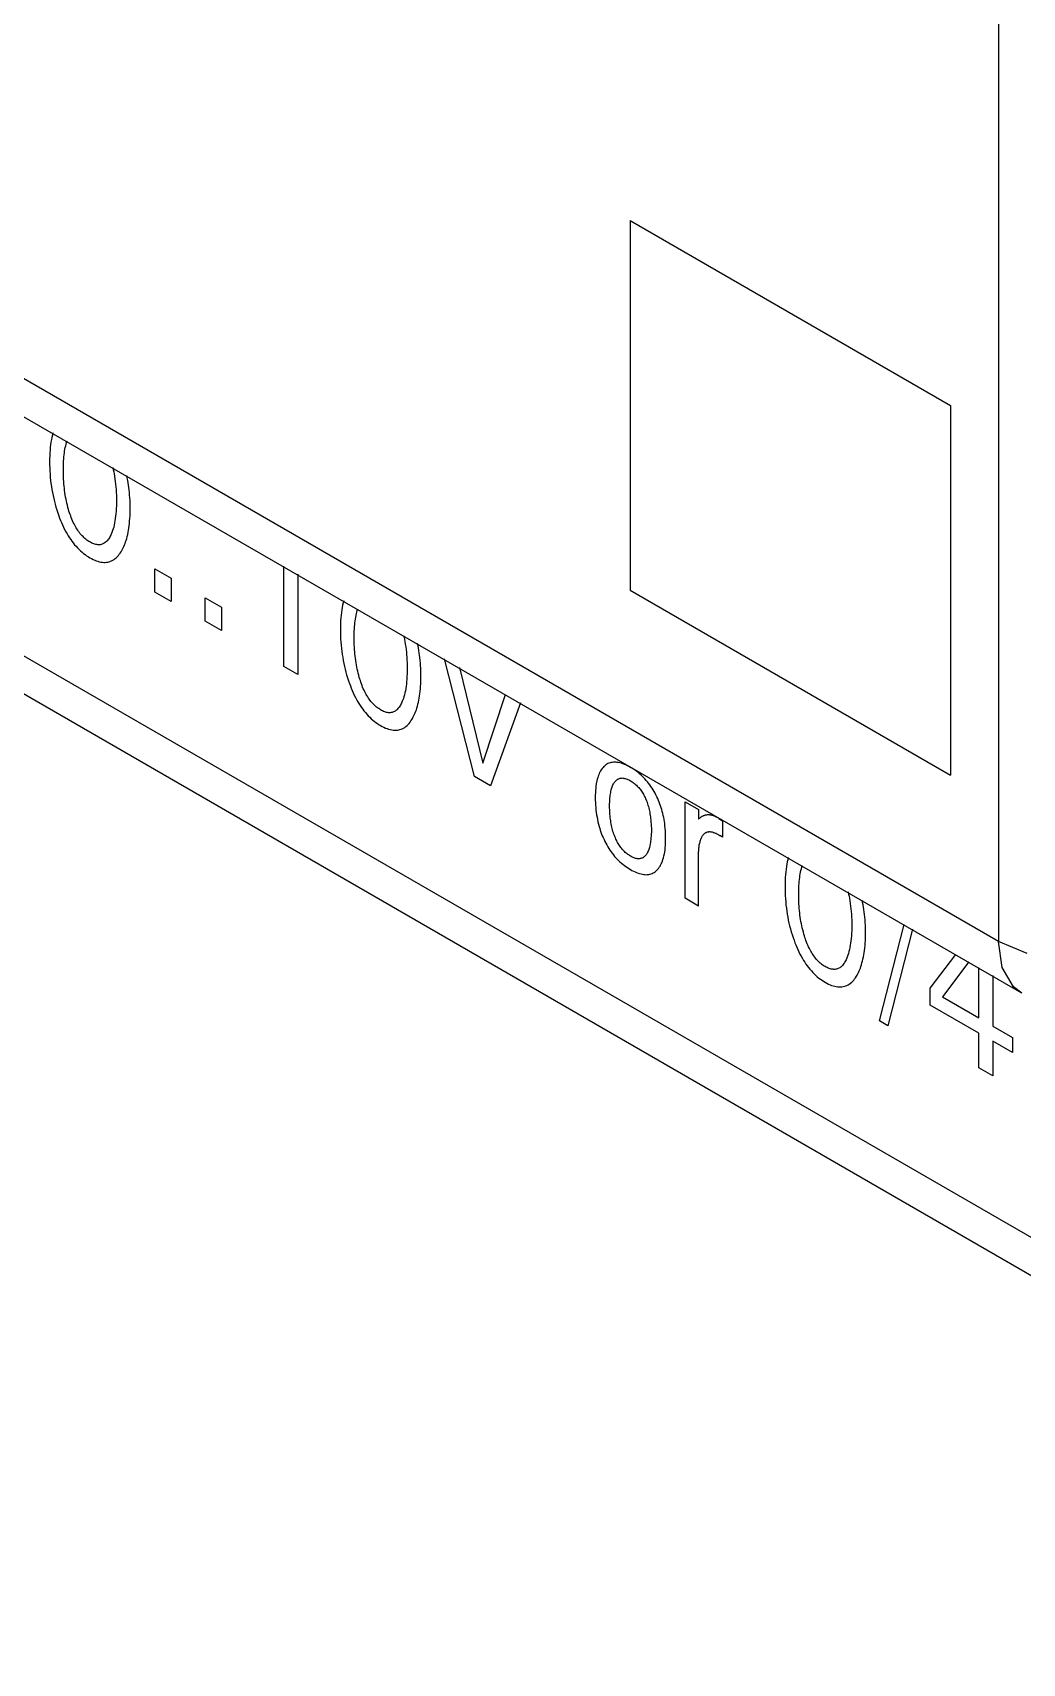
# Model space of a CAD drawing. Extents: x 0 to 420, y 0 to 297.
# Drawn here: x 174.12 to 182.86, y 114.11 to 128.52 of the extents above; entities that cross this region are included whole.
import ezdxf

# ---------------------------------------------------------------- set-up
doc = ezdxf.new("R2010")
doc.units = 0
doc.header["$LTSCALE"] = 23.1
doc.layers.add('40000_ISO', color=7, linetype='CONTINUOUS')

msp = doc.modelspace()

# ---------------------------------------------------------------- linework, layer by layer
at = {"layer": '40000_ISO', "color": 7, "linetype": 'CONTINUOUS'}
for p, q in [((182.65, 155.597), (182.65, 120.487)), ((182.65, 120.487), (158.962, 134.163)), ((182.857, 120.029), (159.169, 133.705)), ((188.66, 114.567), (164.972, 128.244)), ((188.868, 114.11), (165.179, 127.786)), ((179.397, 126.856), (179.397, 123.59)), ((179.397, 126.856), (182.226, 125.223)), ((182.226, 125.223), (182.226, 121.957)), ((174.282, 124.92), (174.279, 124.899)), ((174.287, 124.94), (174.282, 124.92)), ((174.291, 124.96), (174.287, 124.94)), ((174.296, 124.98), (174.291, 124.96)), ((174.416, 124.894), (174.421, 124.908)), ((174.268, 124.777), (174.267, 124.751)), ((174.269, 124.803), (174.268, 124.777)), ((174.271, 124.828), (174.269, 124.803)), ((174.273, 124.853), (174.271, 124.828)), ((174.276, 124.878), (174.273, 124.853)), ((174.279, 124.899), (174.276, 124.878)), ((174.391, 124.75), (174.393, 124.769)), ((174.393, 124.769), (174.395, 124.786)), ((174.395, 124.786), (174.397, 124.802)), ((174.397, 124.802), (174.399, 124.818)), ((174.399, 124.818), (174.402, 124.835)), ((174.402, 124.835), (174.405, 124.85)), ((174.405, 124.85), (174.409, 124.866)), ((174.409, 124.866), (174.412, 124.88)), ((174.412, 124.88), (174.416, 124.894)), ((174.267, 124.751), (174.267, 124.725)), ((174.267, 124.725), (174.267, 124.698)), ((174.267, 124.698), (174.268, 124.67)), ((174.268, 124.67), (174.269, 124.643)), ((174.269, 124.643), (174.271, 124.615)), ((174.271, 124.615), (174.273, 124.587)), ((174.388, 124.692), (174.389, 124.712)), ((174.388, 124.673), (174.388, 124.692)), ((174.388, 124.653), (174.388, 124.673)), ((174.388, 124.633), (174.388, 124.653)), ((174.388, 124.612), (174.388, 124.633)), ((174.389, 124.592), (174.388, 124.612)), ((174.389, 124.712), (174.39, 124.731)), ((174.39, 124.731), (174.391, 124.75)), ((174.825, 124.675), (174.829, 124.656)), ((174.829, 124.656), (174.833, 124.637)), ((174.833, 124.637), (174.836, 124.619)), ((174.836, 124.619), (174.841, 124.596)), ((174.273, 124.587), (174.276, 124.559)), ((174.276, 124.559), (174.279, 124.533)), ((174.279, 124.533), (174.283, 124.506)), ((174.283, 124.506), (174.287, 124.48)), ((174.287, 124.48), (174.291, 124.453)), ((174.39, 124.571), (174.389, 124.592)), ((174.391, 124.551), (174.39, 124.571)), ((174.393, 124.53), (174.391, 124.551)), ((174.395, 124.51), (174.393, 124.53)), ((174.397, 124.491), (174.395, 124.51)), ((174.399, 124.472), (174.397, 124.491)), ((174.402, 124.452), (174.399, 124.472)), ((174.841, 124.596), (174.844, 124.572)), ((174.844, 124.572), (174.847, 124.549)), ((174.847, 124.549), (174.85, 124.526)), ((174.85, 124.526), (174.852, 124.504)), ((174.852, 124.504), (174.854, 124.479)), ((174.854, 124.479), (174.856, 124.454)), ((174.953, 124.582), (174.949, 124.603)), ((174.957, 124.56), (174.953, 124.582)), ((174.961, 124.539), (174.957, 124.56)), ((174.964, 124.519), (174.961, 124.539)), ((174.967, 124.498), (174.964, 124.519)), ((174.969, 124.477), (174.967, 124.498)), ((174.972, 124.453), (174.969, 124.477)), ((174.291, 124.453), (174.297, 124.427)), ((174.297, 124.427), (174.303, 124.4)), ((174.303, 124.4), (174.309, 124.374)), ((174.309, 124.374), (174.315, 124.349)), ((174.315, 124.349), (174.322, 124.324)), ((174.322, 124.324), (174.33, 124.299)), ((174.405, 124.432), (174.402, 124.452)), ((174.408, 124.413), (174.405, 124.432)), ((174.412, 124.395), (174.408, 124.413)), ((174.416, 124.376), (174.412, 124.395)), ((174.42, 124.358), (174.416, 124.376)), ((174.424, 124.34), (174.42, 124.358)), ((174.429, 124.321), (174.424, 124.34)), ((174.856, 124.454), (174.857, 124.43)), ((174.857, 124.334), (174.856, 124.311)), ((174.857, 124.43), (174.857, 124.406)), ((174.857, 124.406), (174.857, 124.382)), ((174.857, 124.382), (174.857, 124.358)), ((174.857, 124.358), (174.857, 124.334)), ((174.974, 124.43), (174.972, 124.453)), ((174.976, 124.406), (174.974, 124.43)), ((174.977, 124.383), (174.976, 124.406)), ((174.978, 124.36), (174.977, 124.383)), ((174.978, 124.337), (174.978, 124.36)), ((174.978, 124.314), (174.978, 124.337)), ((174.33, 124.299), (174.338, 124.273)), ((174.338, 124.273), (174.347, 124.248)), ((174.347, 124.248), (174.355, 124.227)), ((174.355, 124.227), (174.363, 124.207)), ((174.363, 124.207), (174.371, 124.187)), ((174.371, 124.187), (174.38, 124.166)), ((174.434, 124.302), (174.429, 124.321)), ((174.438, 124.288), (174.434, 124.302)), ((174.443, 124.274), (174.438, 124.288)), ((174.448, 124.26), (174.443, 124.274)), ((174.453, 124.246), (174.448, 124.26)), ((174.458, 124.232), (174.453, 124.246)), ((174.464, 124.218), (174.458, 124.232)), ((174.47, 124.203), (174.464, 124.218)), ((174.476, 124.189), (174.47, 124.203)), ((174.483, 124.176), (174.476, 124.189)), ((174.841, 124.184), (174.837, 124.165)), ((174.844, 124.204), (174.841, 124.184)), ((174.847, 124.224), (174.844, 124.204)), ((174.85, 124.244), (174.847, 124.224)), ((174.852, 124.264), (174.85, 124.244)), ((174.854, 124.287), (174.852, 124.264)), ((174.856, 124.311), (174.854, 124.287)), ((174.969, 124.158), (174.972, 124.18)), ((174.972, 124.18), (174.974, 124.202)), ((174.974, 124.202), (174.976, 124.224)), ((174.976, 124.224), (174.977, 124.246)), ((174.977, 124.246), (174.978, 124.268)), ((174.978, 124.291), (174.978, 124.314)), ((174.978, 124.268), (174.978, 124.291)), ((174.38, 124.166), (174.39, 124.146)), ((174.39, 124.146), (174.399, 124.127)), ((174.399, 124.127), (174.41, 124.107)), ((174.41, 124.107), (174.421, 124.087)), ((174.421, 124.087), (174.431, 124.071)), ((174.431, 124.071), (174.442, 124.054)), ((174.442, 124.054), (174.453, 124.038)), ((174.453, 124.038), (174.464, 124.022)), ((174.489, 124.164), (174.483, 124.176)), ((174.495, 124.153), (174.489, 124.164)), ((174.501, 124.142), (174.495, 124.153)), ((174.508, 124.131), (174.501, 124.142)), ((174.515, 124.12), (174.508, 124.131)), ((174.522, 124.11), (174.515, 124.12)), ((174.53, 124.099), (174.522, 124.11)), ((174.538, 124.089), (174.53, 124.099)), ((174.546, 124.08), (174.538, 124.089)), ((174.554, 124.071), (174.546, 124.08)), ((174.562, 124.063), (174.554, 124.071)), ((174.57, 124.055), (174.562, 124.063)), ((174.579, 124.047), (174.57, 124.055)), ((174.587, 124.04), (174.579, 124.047)), ((174.596, 124.033), (174.587, 124.04)), ((174.787, 124.042), (174.782, 124.034)), ((174.793, 124.05), (174.787, 124.042)), ((174.798, 124.058), (174.793, 124.05)), ((174.802, 124.067), (174.798, 124.058)), ((174.807, 124.076), (174.802, 124.067)), ((174.811, 124.085), (174.807, 124.076)), ((174.817, 124.1), (174.811, 124.085)), ((174.823, 124.116), (174.817, 124.1)), ((174.828, 124.132), (174.823, 124.116)), ((174.833, 124.148), (174.828, 124.132)), ((174.837, 124.165), (174.833, 124.148)), ((174.943, 124.03), (174.948, 124.048)), ((174.948, 124.048), (174.952, 124.065)), ((174.952, 124.065), (174.957, 124.083)), ((174.957, 124.083), (174.96, 124.102)), ((174.96, 124.102), (174.964, 124.12)), ((174.964, 124.12), (174.967, 124.139)), ((174.967, 124.139), (174.969, 124.158)), ((174.464, 124.022), (174.476, 124.007)), ((174.476, 124.007), (174.488, 123.992)), ((174.488, 123.992), (174.5, 123.978)), ((174.5, 123.978), (174.513, 123.964)), ((174.513, 123.964), (174.526, 123.951)), ((174.526, 123.951), (174.539, 123.938)), ((174.539, 123.938), (174.553, 123.926)), ((174.553, 123.926), (174.567, 123.915)), ((174.567, 123.915), (174.58, 123.904)), ((174.58, 123.904), (174.594, 123.895)), ((174.594, 123.895), (174.609, 123.885)), ((174.605, 124.027), (174.596, 124.033)), ((174.614, 124.021), (174.605, 124.027)), ((174.623, 124.016), (174.614, 124.021)), ((174.632, 124.011), (174.623, 124.016)), ((174.64, 124.006), (174.632, 124.011)), ((174.649, 124.003), (174.64, 124.006)), ((174.658, 123.999), (174.649, 124.003)), ((174.667, 123.996), (174.658, 123.999)), ((174.675, 123.994), (174.667, 123.996)), ((174.683, 123.993), (174.675, 123.994)), ((174.692, 123.991), (174.683, 123.993)), ((174.7, 123.991), (174.692, 123.991)), ((174.708, 123.991), (174.7, 123.991)), ((174.715, 123.992), (174.708, 123.991)), ((174.723, 123.994), (174.715, 123.992)), ((174.73, 123.996), (174.723, 123.994)), ((174.737, 123.999), (174.73, 123.996)), ((174.744, 124.002), (174.737, 123.999)), ((174.75, 124.005), (174.744, 124.002)), ((174.757, 124.01), (174.75, 124.005)), ((174.762, 124.014), (174.757, 124.01)), ((174.769, 124.02), (174.762, 124.014)), ((174.776, 124.027), (174.769, 124.02)), ((174.782, 124.034), (174.776, 124.027)), ((174.865, 123.886), (174.874, 123.896)), ((174.874, 123.896), (174.882, 123.907)), ((174.882, 123.907), (174.89, 123.918)), ((174.89, 123.918), (174.898, 123.93)), ((174.898, 123.93), (174.905, 123.941)), ((174.905, 123.941), (174.911, 123.953)), ((174.911, 123.953), (174.917, 123.965)), ((174.917, 123.965), (174.923, 123.977)), ((174.923, 123.977), (174.928, 123.99)), ((174.928, 123.99), (174.933, 124.003)), ((174.933, 124.003), (174.938, 124.017)), ((174.938, 124.017), (174.943, 124.03)), ((174.609, 123.885), (174.623, 123.877)), ((174.623, 123.877), (174.637, 123.869)), ((174.637, 123.869), (174.651, 123.862)), ((174.651, 123.862), (174.665, 123.856)), ((174.665, 123.856), (174.679, 123.85)), ((174.679, 123.85), (174.693, 123.845)), ((174.693, 123.845), (174.706, 123.842)), ((174.706, 123.842), (174.72, 123.839)), ((174.72, 123.839), (174.733, 123.837)), ((174.733, 123.837), (174.746, 123.836)), ((174.746, 123.836), (174.758, 123.836)), ((174.758, 123.836), (174.77, 123.837)), ((174.77, 123.837), (174.782, 123.839)), ((174.782, 123.839), (174.793, 123.841)), ((174.793, 123.841), (174.804, 123.845)), ((174.804, 123.845), (174.815, 123.849)), ((174.815, 123.849), (174.825, 123.854)), ((174.825, 123.854), (174.836, 123.861)), ((174.836, 123.861), (174.846, 123.869)), ((174.846, 123.869), (174.856, 123.877)), ((174.856, 123.877), (174.865, 123.886)), ((175.197, 123.573), (175.197, 123.779)), ((175.197, 123.779), (175.34, 123.697)), ((176.336, 122.915), (176.336, 123.802)), ((175.34, 123.697), (175.34, 123.49)), ((176.46, 123.731), (176.46, 122.844)), ((175.34, 123.49), (175.197, 123.573)), ((175.642, 123.316), (175.642, 123.523)), ((175.642, 123.523), (175.785, 123.44)), ((176.86, 123.477), (176.855, 123.457)), ((176.865, 123.497), (176.86, 123.477)), ((179.397, 123.59), (182.226, 121.957)), ((175.785, 123.234), (175.642, 123.316)), ((175.785, 123.44), (175.785, 123.234)), ((176.838, 123.319), (176.837, 123.294)), ((176.84, 123.345), (176.838, 123.319)), ((176.842, 123.37), (176.84, 123.345)), ((176.845, 123.394), (176.842, 123.37)), ((176.848, 123.416), (176.845, 123.394)), ((176.851, 123.437), (176.848, 123.416)), ((176.855, 123.457), (176.851, 123.437)), ((176.964, 123.302), (176.966, 123.319)), ((176.966, 123.319), (176.968, 123.335)), ((176.968, 123.335), (176.971, 123.351)), ((176.971, 123.351), (176.974, 123.367)), ((176.974, 123.367), (176.978, 123.383)), ((176.978, 123.383), (176.981, 123.397)), ((176.981, 123.397), (176.985, 123.411)), ((176.985, 123.411), (176.99, 123.425)), ((176.837, 123.294), (176.836, 123.268)), ((176.836, 123.268), (176.836, 123.241)), ((176.836, 123.241), (176.836, 123.214)), ((176.836, 123.214), (176.837, 123.187)), ((176.837, 123.187), (176.838, 123.16)), ((176.957, 123.209), (176.958, 123.229)), ((176.957, 123.19), (176.957, 123.209)), ((176.957, 123.17), (176.957, 123.19)), ((176.958, 123.229), (176.959, 123.248)), ((176.959, 123.248), (176.96, 123.267)), ((176.96, 123.267), (176.962, 123.286)), ((176.962, 123.286), (176.964, 123.302)), ((177.393, 123.191), (177.398, 123.173)), ((177.398, 123.173), (177.402, 123.154)), ((176.838, 123.16), (176.84, 123.132)), ((176.84, 123.132), (176.842, 123.104)), ((176.842, 123.104), (176.845, 123.075)), ((176.845, 123.075), (176.848, 123.049)), ((176.848, 123.049), (176.851, 123.023)), ((176.957, 123.15), (176.957, 123.17)), ((176.957, 123.129), (176.957, 123.15)), ((176.958, 123.109), (176.957, 123.129)), ((176.959, 123.088), (176.958, 123.109)), ((176.96, 123.067), (176.959, 123.088)), ((176.962, 123.046), (176.96, 123.067)), ((176.964, 123.027), (176.962, 123.046)), ((176.966, 123.008), (176.964, 123.027)), ((177.402, 123.154), (177.405, 123.136)), ((177.405, 123.136), (177.409, 123.112)), ((177.409, 123.112), (177.413, 123.089)), ((177.413, 123.089), (177.416, 123.066)), ((177.416, 123.066), (177.419, 123.043)), ((177.419, 123.043), (177.421, 123.021)), ((177.522, 123.098), (177.518, 123.12)), ((177.526, 123.077), (177.522, 123.098)), ((177.53, 123.056), (177.526, 123.077)), ((177.533, 123.035), (177.53, 123.056)), ((177.536, 123.015), (177.533, 123.035)), ((176.46, 122.844), (176.336, 122.915)), ((176.851, 123.023), (176.856, 122.997)), ((176.856, 122.997), (176.86, 122.97)), ((176.86, 122.97), (176.866, 122.943)), ((176.866, 122.943), (176.871, 122.916)), ((176.871, 122.916), (176.877, 122.891)), ((176.877, 122.891), (176.884, 122.866)), ((176.968, 122.989), (176.966, 123.008)), ((176.971, 122.969), (176.968, 122.989)), ((176.974, 122.949), (176.971, 122.969)), ((176.977, 122.93), (176.974, 122.949)), ((176.981, 122.911), (176.977, 122.93)), ((176.985, 122.893), (176.981, 122.911)), ((176.989, 122.875), (176.985, 122.893)), ((177.421, 123.021), (177.423, 122.996)), ((177.423, 122.996), (177.424, 122.971)), ((177.424, 122.971), (177.425, 122.947)), ((177.425, 122.947), (177.426, 122.923)), ((177.426, 122.923), (177.426, 122.899)), ((177.426, 122.899), (177.426, 122.875)), ((177.538, 122.994), (177.536, 123.015)), ((177.541, 122.97), (177.538, 122.994)), ((177.543, 122.946), (177.541, 122.97)), ((177.544, 122.923), (177.543, 122.946)), ((177.546, 122.9), (177.544, 122.923)), ((177.547, 122.876), (177.546, 122.9)), ((178.02, 121.943), (177.755, 122.983)), ((177.887, 122.907), (178.093, 122.062)), ((176.884, 122.866), (176.891, 122.841)), ((176.891, 122.841), (176.899, 122.815)), ((176.899, 122.815), (176.907, 122.79)), ((176.907, 122.79), (176.916, 122.765)), ((176.916, 122.765), (176.924, 122.744)), ((176.924, 122.744), (176.932, 122.724)), ((176.993, 122.856), (176.989, 122.875)), ((176.998, 122.838), (176.993, 122.856)), ((177.003, 122.819), (176.998, 122.838)), ((177.007, 122.805), (177.003, 122.819)), ((177.012, 122.791), (177.007, 122.805)), ((177.017, 122.777), (177.012, 122.791)), ((177.022, 122.763), (177.017, 122.777)), ((177.027, 122.749), (177.022, 122.763)), ((177.032, 122.734), (177.027, 122.749)), ((177.416, 122.741), (177.413, 122.721)), ((177.419, 122.761), (177.416, 122.741)), ((177.421, 122.781), (177.419, 122.761)), ((177.423, 122.804), (177.421, 122.781)), ((177.424, 122.827), (177.423, 122.804)), ((177.425, 122.851), (177.424, 122.827)), ((177.426, 122.875), (177.425, 122.851)), ((177.543, 122.718), (177.544, 122.74)), ((177.544, 122.74), (177.546, 122.763)), ((177.546, 122.763), (177.547, 122.785)), ((177.547, 122.853), (177.547, 122.876)), ((177.547, 122.831), (177.547, 122.853)), ((177.547, 122.808), (177.547, 122.831)), ((177.547, 122.785), (177.547, 122.808)), ((176.932, 122.724), (176.94, 122.704)), ((176.94, 122.704), (176.949, 122.683)), ((176.949, 122.683), (176.958, 122.663)), ((176.958, 122.663), (176.968, 122.643)), ((176.968, 122.643), (176.979, 122.624)), ((176.979, 122.624), (176.99, 122.604)), ((176.99, 122.604), (177, 122.588)), ((177.038, 122.72), (177.032, 122.734)), ((177.045, 122.706), (177.038, 122.72)), ((177.052, 122.692), (177.045, 122.706)), ((177.058, 122.681), (177.052, 122.692)), ((177.064, 122.67), (177.058, 122.681)), ((177.07, 122.659), (177.064, 122.67)), ((177.077, 122.648), (177.07, 122.659)), ((177.084, 122.637), (177.077, 122.648)), ((177.091, 122.626), (177.084, 122.637)), ((177.099, 122.616), (177.091, 122.626)), ((177.106, 122.606), (177.099, 122.616)), ((177.114, 122.597), (177.106, 122.606)), ((177.122, 122.588), (177.114, 122.597)), ((177.38, 122.602), (177.376, 122.593)), ((177.386, 122.617), (177.38, 122.602)), ((177.392, 122.633), (177.386, 122.617)), ((177.397, 122.649), (177.392, 122.633)), ((177.401, 122.665), (177.397, 122.649)), ((177.406, 122.682), (177.401, 122.665)), ((177.41, 122.701), (177.406, 122.682)), ((177.413, 122.721), (177.41, 122.701)), ((177.521, 122.582), (177.525, 122.6)), ((177.525, 122.6), (177.529, 122.618)), ((177.529, 122.618), (177.533, 122.637)), ((177.533, 122.637), (177.536, 122.656)), ((177.536, 122.656), (177.538, 122.675)), ((177.538, 122.675), (177.541, 122.697)), ((177.541, 122.697), (177.543, 122.718)), ((178.093, 122.062), (178.296, 122.67)), ((178.426, 122.595), (178.161, 121.862)), ((177, 122.588), (177.01, 122.571)), ((177.01, 122.571), (177.021, 122.555)), ((177.021, 122.555), (177.033, 122.539)), ((177.033, 122.539), (177.044, 122.524)), ((177.044, 122.524), (177.057, 122.509)), ((177.057, 122.509), (177.069, 122.494)), ((177.069, 122.494), (177.082, 122.481)), ((177.082, 122.481), (177.095, 122.468)), ((177.095, 122.468), (177.108, 122.455)), ((177.108, 122.455), (177.122, 122.443)), ((177.131, 122.58), (177.122, 122.588)), ((177.139, 122.572), (177.131, 122.58)), ((177.148, 122.564), (177.139, 122.572)), ((177.156, 122.557), (177.148, 122.564)), ((177.165, 122.55), (177.156, 122.557)), ((177.174, 122.544), (177.165, 122.55)), ((177.183, 122.538), (177.174, 122.544)), ((177.191, 122.533), (177.183, 122.538)), ((177.2, 122.528), (177.191, 122.533)), ((177.209, 122.523), (177.2, 122.528)), ((177.218, 122.519), (177.209, 122.523)), ((177.227, 122.516), (177.218, 122.519)), ((177.235, 122.513), (177.227, 122.516)), ((177.244, 122.511), (177.235, 122.513)), ((177.252, 122.509), (177.244, 122.511)), ((177.261, 122.508), (177.252, 122.509)), ((177.269, 122.508), (177.261, 122.508)), ((177.276, 122.508), (177.269, 122.508)), ((177.284, 122.509), (177.276, 122.508)), ((177.292, 122.511), (177.284, 122.509)), ((177.299, 122.513), (177.292, 122.511)), ((177.306, 122.515), (177.299, 122.513)), ((177.313, 122.519), (177.306, 122.515)), ((177.319, 122.522), (177.313, 122.519)), ((177.325, 122.526), (177.319, 122.522)), ((177.331, 122.531), (177.325, 122.526)), ((177.338, 122.537), (177.331, 122.531)), ((177.344, 122.544), (177.338, 122.537)), ((177.35, 122.551), (177.344, 122.544)), ((177.356, 122.558), (177.35, 122.551)), ((177.361, 122.566), (177.356, 122.558)), ((177.366, 122.575), (177.361, 122.566)), ((177.371, 122.584), (177.366, 122.575)), ((177.376, 122.593), (177.371, 122.584)), ((177.467, 122.447), (177.474, 122.458)), ((177.474, 122.458), (177.48, 122.47)), ((177.48, 122.47), (177.486, 122.482)), ((177.486, 122.482), (177.492, 122.494)), ((177.492, 122.494), (177.497, 122.507)), ((177.497, 122.507), (177.502, 122.52)), ((177.502, 122.52), (177.507, 122.534)), ((177.507, 122.534), (177.511, 122.547)), ((177.511, 122.547), (177.517, 122.565)), ((177.517, 122.565), (177.521, 122.582)), ((177.122, 122.443), (177.135, 122.432)), ((177.135, 122.432), (177.149, 122.421)), ((177.149, 122.421), (177.163, 122.411)), ((177.163, 122.411), (177.177, 122.402)), ((177.177, 122.402), (177.191, 122.394)), ((177.191, 122.394), (177.206, 122.386)), ((177.206, 122.386), (177.22, 122.379)), ((177.22, 122.379), (177.234, 122.372)), ((177.234, 122.372), (177.248, 122.367)), ((177.248, 122.367), (177.262, 122.362)), ((177.262, 122.362), (177.275, 122.358)), ((177.275, 122.358), (177.289, 122.356)), ((177.289, 122.356), (177.302, 122.354)), ((177.302, 122.354), (177.314, 122.353)), ((177.314, 122.353), (177.327, 122.353)), ((177.327, 122.353), (177.339, 122.354)), ((177.339, 122.354), (177.351, 122.356)), ((177.351, 122.356), (177.362, 122.358)), ((177.362, 122.358), (177.373, 122.362)), ((177.373, 122.362), (177.383, 122.366)), ((177.383, 122.366), (177.393, 122.371)), ((177.393, 122.371), (177.404, 122.378)), ((177.404, 122.378), (177.415, 122.386)), ((177.415, 122.386), (177.425, 122.394)), ((177.425, 122.394), (177.434, 122.403)), ((177.434, 122.403), (177.443, 122.413)), ((177.443, 122.413), (177.451, 122.424)), ((177.451, 122.424), (177.459, 122.435)), ((177.459, 122.435), (177.467, 122.447)), ((179.156, 122.024), (179.148, 122.014)), ((179.164, 122.032), (179.156, 122.024)), ((179.166, 122.034), (179.164, 122.032)), ((179.174, 122.041), (179.166, 122.034)), ((179.182, 122.047), (179.174, 122.041)), ((179.19, 122.053), (179.182, 122.047)), ((179.199, 122.058), (179.19, 122.053)), ((179.208, 122.062), (179.199, 122.058)), ((179.218, 122.065), (179.208, 122.062)), ((179.228, 122.068), (179.218, 122.065)), ((179.238, 122.069), (179.228, 122.068)), ((179.249, 122.071), (179.238, 122.069)), ((179.26, 122.071), (179.249, 122.071)), ((179.271, 122.07), (179.26, 122.071)), ((179.282, 122.069), (179.271, 122.07)), ((179.294, 122.067), (179.282, 122.069)), ((179.306, 122.065), (179.294, 122.067)), ((179.319, 122.061), (179.306, 122.065)), ((179.332, 122.057), (179.319, 122.061)), ((179.345, 122.051), (179.332, 122.057)), ((179.358, 122.046), (179.345, 122.051)), ((179.372, 122.039), (179.358, 122.046)), ((179.385, 122.032), (179.372, 122.039)), ((179.399, 122.025), (179.385, 122.032)), ((179.412, 122.017), (179.399, 122.025)), ((178.161, 121.862), (178.02, 121.943)), ((179.097, 121.879), (179.094, 121.86)), ((179.099, 121.893), (179.097, 121.879)), ((179.102, 121.907), (179.099, 121.893)), ((179.105, 121.921), (179.102, 121.907)), ((179.109, 121.934), (179.105, 121.921)), ((179.113, 121.947), (179.109, 121.934)), ((179.118, 121.959), (179.113, 121.947)), ((179.123, 121.971), (179.118, 121.959)), ((179.128, 121.983), (179.123, 121.971)), ((179.134, 121.994), (179.128, 121.983)), ((179.141, 122.004), (179.134, 121.994)), ((179.148, 122.014), (179.141, 122.004)), ((179.244, 121.87), (179.248, 121.878)), ((179.248, 121.878), (179.253, 121.886)), ((179.253, 121.886), (179.257, 121.892)), ((179.257, 121.892), (179.261, 121.897)), ((179.261, 121.897), (179.265, 121.902)), ((179.265, 121.902), (179.269, 121.907)), ((179.269, 121.907), (179.274, 121.912)), ((179.274, 121.912), (179.279, 121.916)), ((179.279, 121.916), (179.285, 121.919)), ((179.285, 121.919), (179.29, 121.923)), ((179.29, 121.923), (179.296, 121.925)), ((179.296, 121.925), (179.301, 121.927)), ((179.301, 121.927), (179.307, 121.929)), ((179.307, 121.929), (179.313, 121.93)), ((179.313, 121.93), (179.319, 121.93)), ((179.319, 121.93), (179.326, 121.931)), ((179.326, 121.931), (179.332, 121.93)), ((179.332, 121.93), (179.339, 121.93)), ((179.339, 121.93), (179.346, 121.928)), ((179.346, 121.928), (179.353, 121.926)), ((179.353, 121.926), (179.361, 121.924)), ((179.361, 121.924), (179.368, 121.922)), ((179.368, 121.922), (179.376, 121.918)), ((179.376, 121.918), (179.383, 121.915)), ((179.383, 121.915), (179.391, 121.911)), ((179.391, 121.911), (179.399, 121.907)), ((179.399, 121.907), (179.406, 121.902)), ((179.406, 121.902), (179.414, 121.897)), ((179.426, 122.008), (179.412, 122.017)), ((179.414, 121.897), (179.422, 121.892)), ((179.422, 121.892), (179.429, 121.886)), ((179.439, 121.999), (179.426, 122.008)), ((179.429, 121.886), (179.437, 121.88)), ((179.437, 121.88), (179.444, 121.874)), ((179.452, 121.99), (179.439, 121.999)), ((179.444, 121.874), (179.451, 121.868)), ((179.466, 121.979), (179.452, 121.99)), ((179.479, 121.969), (179.466, 121.979)), ((179.492, 121.957), (179.479, 121.969)), ((179.503, 121.946), (179.492, 121.957)), ((179.515, 121.935), (179.503, 121.946)), ((179.526, 121.923), (179.515, 121.935)), ((179.538, 121.91), (179.526, 121.923)), ((179.548, 121.898), (179.538, 121.91)), ((179.559, 121.884), (179.548, 121.898)), ((179.569, 121.871), (179.559, 121.884)), ((179.089, 121.8), (179.088, 121.779)), ((179.088, 121.779), (179.088, 121.758)), ((179.088, 121.758), (179.088, 121.736)), ((179.088, 121.736), (179.089, 121.715)), ((179.09, 121.82), (179.089, 121.8)), ((179.092, 121.84), (179.09, 121.82)), ((179.094, 121.86), (179.092, 121.84)), ((179.215, 121.719), (179.216, 121.735)), ((179.216, 121.735), (179.217, 121.752)), ((179.217, 121.752), (179.219, 121.768)), ((179.219, 121.768), (179.22, 121.78)), ((179.22, 121.78), (179.222, 121.792)), ((179.222, 121.792), (179.224, 121.803)), ((179.224, 121.803), (179.226, 121.814)), ((179.226, 121.814), (179.229, 121.825)), ((179.229, 121.825), (179.231, 121.836)), ((179.231, 121.836), (179.234, 121.845)), ((179.234, 121.845), (179.237, 121.854)), ((179.237, 121.854), (179.241, 121.862)), ((179.241, 121.862), (179.244, 121.87)), ((179.451, 121.868), (179.458, 121.86)), ((179.458, 121.86), (179.465, 121.854)), ((179.465, 121.854), (179.472, 121.846)), ((179.472, 121.846), (179.478, 121.839)), ((179.478, 121.839), (179.484, 121.831)), ((179.484, 121.831), (179.49, 121.823)), ((179.49, 121.823), (179.496, 121.815)), ((179.496, 121.815), (179.502, 121.806)), ((179.502, 121.806), (179.507, 121.797)), ((179.507, 121.797), (179.513, 121.788)), ((179.513, 121.788), (179.518, 121.778)), ((179.518, 121.778), (179.523, 121.768)), ((179.523, 121.768), (179.528, 121.758)), ((179.528, 121.758), (179.532, 121.748)), ((179.532, 121.748), (179.537, 121.738)), ((179.537, 121.738), (179.541, 121.728)), ((179.579, 121.856), (179.569, 121.871)), ((179.589, 121.842), (179.579, 121.856)), ((179.598, 121.827), (179.589, 121.842)), ((179.607, 121.812), (179.598, 121.827)), ((179.616, 121.797), (179.607, 121.812)), ((179.624, 121.781), (179.616, 121.797)), ((179.632, 121.765), (179.624, 121.781)), ((179.639, 121.749), (179.632, 121.765)), ((179.646, 121.733), (179.639, 121.749)), ((179.652, 121.717), (179.646, 121.733)), ((179.089, 121.715), (179.09, 121.693)), ((179.09, 121.693), (179.092, 121.671)), ((179.092, 121.671), (179.094, 121.648)), ((179.094, 121.648), (179.097, 121.625)), ((179.097, 121.625), (179.099, 121.605)), ((179.099, 121.605), (179.103, 121.585)), ((179.214, 121.701), (179.215, 121.719)), ((179.214, 121.684), (179.214, 121.701)), ((179.214, 121.667), (179.214, 121.684)), ((179.215, 121.649), (179.214, 121.667)), ((179.216, 121.631), (179.215, 121.649)), ((179.217, 121.612), (179.216, 121.631)), ((179.219, 121.594), (179.217, 121.612)), ((179.22, 121.58), (179.219, 121.594)), ((179.541, 121.728), (179.545, 121.717)), ((179.545, 121.717), (179.545, 121.715)), ((179.545, 121.715), (179.55, 121.703)), ((179.55, 121.703), (179.553, 121.691)), ((179.553, 121.691), (179.557, 121.678)), ((179.557, 121.678), (179.56, 121.666)), ((179.56, 121.666), (179.563, 121.654)), ((179.563, 121.654), (179.566, 121.642)), ((179.566, 121.642), (179.569, 121.628)), ((179.569, 121.628), (179.571, 121.615)), ((179.571, 121.615), (179.574, 121.601)), ((179.574, 121.601), (179.576, 121.587)), ((179.576, 121.587), (179.577, 121.574)), ((179.659, 121.701), (179.652, 121.717)), ((179.664, 121.685), (179.659, 121.701)), ((179.67, 121.668), (179.664, 121.685)), ((179.675, 121.652), (179.67, 121.668)), ((179.68, 121.635), (179.675, 121.652)), ((179.684, 121.617), (179.68, 121.635)), ((179.688, 121.599), (179.684, 121.617)), ((179.692, 121.582), (179.688, 121.599)), ((179.882, 120.868), (179.882, 121.721)), ((179.882, 121.721), (180, 121.653)), ((180, 121.653), (180, 121.566)), ((180.025, 121.587), (180.021, 121.585)), ((180.029, 121.59), (180.025, 121.587)), ((180.033, 121.592), (180.029, 121.59)), ((180.037, 121.594), (180.033, 121.592)), ((180.041, 121.596), (180.037, 121.594)), ((180.046, 121.598), (180.041, 121.596)), ((180.05, 121.599), (180.046, 121.598)), ((180.054, 121.601), (180.05, 121.599)), ((180.058, 121.602), (180.054, 121.601)), ((180.062, 121.603), (180.058, 121.602)), ((180.066, 121.604), (180.062, 121.603)), ((180.071, 121.604), (180.066, 121.604)), ((180.075, 121.605), (180.071, 121.604)), ((180.079, 121.605), (180.075, 121.605)), ((180.084, 121.605), (180.079, 121.605)), ((180.088, 121.605), (180.084, 121.605)), ((180.093, 121.605), (180.088, 121.605)), ((180.097, 121.605), (180.093, 121.605)), ((180.102, 121.604), (180.097, 121.605)), ((180.107, 121.604), (180.102, 121.604)), ((180.111, 121.603), (180.107, 121.604)), ((180.116, 121.602), (180.111, 121.603)), ((180.121, 121.6), (180.116, 121.602)), ((180.126, 121.599), (180.121, 121.6)), ((180.131, 121.597), (180.126, 121.599)), ((180.136, 121.596), (180.131, 121.597)), ((180.141, 121.594), (180.136, 121.596)), ((180.146, 121.592), (180.141, 121.594)), ((180.15, 121.589), (180.146, 121.592)), ((180.155, 121.587), (180.15, 121.589)), ((180.16, 121.585), (180.155, 121.587)), ((179.103, 121.585), (179.107, 121.564)), ((179.107, 121.564), (179.111, 121.544)), ((179.111, 121.544), (179.116, 121.523)), ((179.116, 121.523), (179.122, 121.502)), ((179.122, 121.502), (179.127, 121.485)), ((179.127, 121.485), (179.132, 121.469)), ((179.132, 121.469), (179.138, 121.453)), ((179.138, 121.453), (179.144, 121.436)), ((179.222, 121.566), (179.22, 121.58)), ((179.224, 121.553), (179.222, 121.566)), ((179.226, 121.539), (179.224, 121.553)), ((179.229, 121.525), (179.226, 121.539)), ((179.231, 121.51), (179.229, 121.525)), ((179.234, 121.498), (179.231, 121.51)), ((179.237, 121.485), (179.234, 121.498)), ((179.241, 121.472), (179.237, 121.485)), ((179.244, 121.459), (179.241, 121.472)), ((179.248, 121.447), (179.244, 121.459)), ((179.253, 121.434), (179.248, 121.447)), ((179.577, 121.574), (179.579, 121.56)), ((179.579, 121.56), (179.58, 121.542)), ((179.58, 121.542), (179.582, 121.524)), ((179.582, 121.524), (179.582, 121.506)), ((179.582, 121.506), (179.583, 121.489)), ((179.583, 121.454), (179.582, 121.436)), ((179.583, 121.489), (179.583, 121.471)), ((179.583, 121.471), (179.583, 121.454)), ((179.695, 121.565), (179.692, 121.582)), ((179.698, 121.547), (179.695, 121.565)), ((179.701, 121.53), (179.698, 121.547)), ((179.703, 121.508), (179.701, 121.53)), ((179.706, 121.486), (179.703, 121.508)), ((179.707, 121.464), (179.706, 121.486)), ((179.708, 121.442), (179.707, 121.464)), ((179.709, 121.42), (179.708, 121.442)), ((180.003, 121.57), (180, 121.566)), ((180.007, 121.573), (180.003, 121.57)), ((180.01, 121.576), (180.007, 121.573)), ((180.014, 121.579), (180.01, 121.576)), ((180.017, 121.582), (180.014, 121.579)), ((180.021, 121.585), (180.017, 121.582)), ((180.05, 121.439), (180.054, 121.442)), ((180.054, 121.442), (180.057, 121.444)), ((180.057, 121.444), (180.061, 121.447)), ((180.061, 121.447), (180.065, 121.449)), ((180.065, 121.449), (180.069, 121.451)), ((180.069, 121.451), (180.073, 121.453)), ((180.073, 121.453), (180.077, 121.454)), ((180.077, 121.454), (180.081, 121.455)), ((180.081, 121.455), (180.086, 121.456)), ((180.086, 121.456), (180.09, 121.456)), ((180.09, 121.456), (180.095, 121.457)), ((180.095, 121.457), (180.1, 121.457)), ((180.1, 121.457), (180.105, 121.456)), ((180.105, 121.456), (180.11, 121.456)), ((180.11, 121.456), (180.115, 121.455)), ((180.115, 121.455), (180.12, 121.454)), ((180.12, 121.454), (180.125, 121.452)), ((180.125, 121.452), (180.13, 121.451)), ((180.13, 121.451), (180.136, 121.449)), ((180.136, 121.449), (180.141, 121.447)), ((180.141, 121.447), (180.146, 121.445)), ((180.146, 121.445), (180.152, 121.443)), ((180.152, 121.443), (180.157, 121.44)), ((180.165, 121.582), (180.16, 121.585)), ((180.17, 121.579), (180.165, 121.582)), ((180.177, 121.576), (180.17, 121.579)), ((180.178, 121.575), (180.177, 121.576)), ((180.18, 121.574), (180.178, 121.575)), ((180.18, 121.574), (180.212, 121.553)), ((180.212, 121.553), (180.212, 121.407)), ((179.144, 121.436), (179.15, 121.42)), ((179.15, 121.42), (179.157, 121.404)), ((179.157, 121.404), (179.165, 121.387)), ((179.165, 121.387), (179.172, 121.371)), ((179.172, 121.371), (179.18, 121.355)), ((179.18, 121.355), (179.189, 121.34)), ((179.189, 121.34), (179.198, 121.324)), ((179.198, 121.324), (179.207, 121.309)), ((179.207, 121.309), (179.217, 121.294)), ((179.257, 121.423), (179.253, 121.434)), ((179.261, 121.413), (179.257, 121.423)), ((179.265, 121.403), (179.261, 121.413)), ((179.269, 121.392), (179.265, 121.403)), ((179.274, 121.382), (179.269, 121.392)), ((179.279, 121.372), (179.274, 121.382)), ((179.284, 121.362), (179.279, 121.372)), ((179.29, 121.352), (179.284, 121.362)), ((179.295, 121.343), (179.29, 121.352)), ((179.301, 121.335), (179.295, 121.343)), ((179.307, 121.326), (179.301, 121.335)), ((179.313, 121.318), (179.307, 121.326)), ((179.319, 121.31), (179.313, 121.318)), ((179.325, 121.302), (179.319, 121.31)), ((179.332, 121.295), (179.325, 121.302)), ((179.56, 121.299), (179.557, 121.29)), ((179.563, 121.308), (179.56, 121.299)), ((179.566, 121.317), (179.563, 121.308)), ((179.569, 121.328), (179.566, 121.317)), ((179.571, 121.339), (179.569, 121.328)), ((179.574, 121.35), (179.571, 121.339)), ((179.576, 121.362), (179.574, 121.35)), ((179.577, 121.374), (179.576, 121.362)), ((179.579, 121.386), (179.577, 121.374)), ((179.58, 121.402), (179.579, 121.386)), ((179.582, 121.419), (179.58, 121.402)), ((179.582, 121.436), (179.582, 121.419)), ((179.704, 121.296), (179.706, 121.316)), ((179.706, 121.316), (179.707, 121.336)), ((179.707, 121.336), (179.708, 121.357)), ((179.708, 121.357), (179.709, 121.378)), ((179.709, 121.399), (179.709, 121.42)), ((179.709, 121.378), (179.709, 121.399)), ((180.002, 121.298), (180.003, 121.306)), ((180.002, 121.289), (180.002, 121.298)), ((180.003, 121.306), (180.004, 121.315)), ((180.004, 121.315), (180.005, 121.324)), ((180.005, 121.324), (180.006, 121.332)), ((180.006, 121.332), (180.007, 121.341)), ((180.007, 121.341), (180.009, 121.349)), ((180.009, 121.349), (180.011, 121.357)), ((180.011, 121.357), (180.013, 121.365)), ((180.013, 121.365), (180.015, 121.373)), ((180.015, 121.373), (180.017, 121.381)), ((180.017, 121.381), (180.02, 121.388)), ((180.02, 121.388), (180.021, 121.393)), ((180.021, 121.393), (180.023, 121.398)), ((180.023, 121.398), (180.026, 121.403)), ((180.026, 121.403), (180.028, 121.407)), ((180.028, 121.407), (180.03, 121.412)), ((180.03, 121.412), (180.033, 121.416)), ((180.033, 121.416), (180.035, 121.42)), ((180.035, 121.42), (180.038, 121.424)), ((180.038, 121.424), (180.041, 121.428)), ((180.041, 121.428), (180.044, 121.432)), ((180.044, 121.432), (180.047, 121.435)), ((180.047, 121.435), (180.05, 121.439)), ((180.157, 121.44), (180.162, 121.438)), ((180.162, 121.438), (180.168, 121.435)), ((180.168, 121.435), (180.173, 121.432)), ((180.173, 121.432), (180.178, 121.429)), ((180.178, 121.429), (180.18, 121.427)), ((180.18, 121.427), (180.183, 121.426)), ((180.183, 121.426), (180.185, 121.424)), ((180.185, 121.424), (180.188, 121.422)), ((180.212, 121.407), (180.188, 121.422)), ((179.217, 121.294), (179.227, 121.28)), ((179.227, 121.28), (179.237, 121.266)), ((179.237, 121.266), (179.248, 121.252)), ((179.248, 121.252), (179.259, 121.239)), ((179.259, 121.239), (179.27, 121.226)), ((179.27, 121.226), (179.281, 121.214)), ((179.281, 121.214), (179.293, 121.203)), ((179.293, 121.203), (179.305, 121.191)), ((179.305, 121.191), (179.318, 121.18)), ((179.318, 121.18), (179.331, 121.169)), ((179.331, 121.169), (179.345, 121.159)), ((179.339, 121.288), (179.332, 121.295)), ((179.346, 121.281), (179.339, 121.288)), ((179.345, 121.159), (179.358, 121.149)), ((179.353, 121.274), (179.346, 121.281)), ((179.361, 121.267), (179.353, 121.274)), ((179.368, 121.261), (179.361, 121.267)), ((179.376, 121.256), (179.368, 121.261)), ((179.383, 121.251), (179.376, 121.256)), ((179.391, 121.246), (179.383, 121.251)), ((179.399, 121.241), (179.391, 121.246)), ((179.406, 121.237), (179.399, 121.241)), ((179.414, 121.233), (179.406, 121.237)), ((179.422, 121.229), (179.414, 121.233)), ((179.429, 121.226), (179.422, 121.229)), ((179.437, 121.223), (179.429, 121.226)), ((179.444, 121.221), (179.437, 121.223)), ((179.452, 121.219), (179.444, 121.221)), ((179.459, 121.218), (179.452, 121.219)), ((179.465, 121.218), (179.459, 121.218)), ((179.472, 121.218), (179.465, 121.218)), ((179.478, 121.218), (179.472, 121.218)), ((179.485, 121.219), (179.478, 121.218)), ((179.491, 121.22), (179.485, 121.219)), ((179.496, 121.222), (179.491, 121.22)), ((179.502, 121.224), (179.496, 121.222)), ((179.507, 121.226), (179.502, 121.224)), ((179.513, 121.23), (179.507, 121.226)), ((179.518, 121.234), (179.513, 121.23)), ((179.523, 121.238), (179.518, 121.234)), ((179.528, 121.243), (179.523, 121.238)), ((179.533, 121.248), (179.528, 121.243)), ((179.537, 121.253), (179.533, 121.248)), ((179.541, 121.259), (179.537, 121.253)), ((179.545, 121.265), (179.541, 121.259)), ((179.549, 121.273), (179.545, 121.265)), ((179.553, 121.281), (179.549, 121.273)), ((179.557, 121.29), (179.553, 121.281)), ((179.66, 121.151), (179.665, 121.161)), ((179.665, 121.161), (179.67, 121.172)), ((179.67, 121.172), (179.675, 121.182)), ((179.675, 121.182), (179.681, 121.197)), ((179.681, 121.197), (179.686, 121.212)), ((179.686, 121.212), (179.691, 121.227)), ((179.691, 121.227), (179.694, 121.243)), ((179.694, 121.243), (179.698, 121.26)), ((179.698, 121.26), (179.701, 121.276)), ((179.701, 121.276), (179.704, 121.296)), ((180, 121.252), (180.001, 121.261)), ((180, 121.243), (180, 121.252)), ((180, 120.8), (180, 121.243)), ((180.001, 121.28), (180.002, 121.289)), ((180.001, 121.271), (180.001, 121.28)), ((180.001, 121.261), (180.001, 121.271)), ((180.779, 121.169), (180.776, 121.148)), ((180.783, 121.189), (180.779, 121.169)), ((180.788, 121.209), (180.783, 121.189)), ((180.793, 121.229), (180.788, 121.209)), ((180.913, 121.143), (180.917, 121.157)), ((179.358, 121.149), (179.372, 121.14)), ((179.372, 121.14), (179.385, 121.131)), ((179.385, 121.131), (179.399, 121.123)), ((179.399, 121.123), (179.412, 121.115)), ((179.412, 121.115), (179.426, 121.108)), ((179.426, 121.108), (179.439, 121.102)), ((179.439, 121.102), (179.453, 121.096)), ((179.453, 121.096), (179.466, 121.091)), ((179.466, 121.091), (179.479, 121.087)), ((179.479, 121.087), (179.492, 121.083)), ((179.492, 121.083), (179.504, 121.081)), ((179.504, 121.081), (179.516, 121.079)), ((179.516, 121.079), (179.527, 121.078)), ((179.527, 121.078), (179.539, 121.077)), ((179.539, 121.077), (179.55, 121.078)), ((179.55, 121.078), (179.56, 121.079)), ((179.56, 121.079), (179.57, 121.081)), ((179.57, 121.081), (179.581, 121.084)), ((179.581, 121.084), (179.59, 121.088)), ((179.59, 121.088), (179.6, 121.092)), ((179.6, 121.092), (179.609, 121.097)), ((179.609, 121.097), (179.617, 121.103)), ((179.617, 121.103), (179.625, 121.11)), ((179.625, 121.11), (179.633, 121.117)), ((179.633, 121.117), (179.64, 121.125)), ((179.64, 121.125), (179.647, 121.133)), ((179.647, 121.133), (179.653, 121.142)), ((179.653, 121.142), (179.66, 121.151)), ((180.765, 121.026), (180.764, 121)), ((180.766, 121.052), (180.765, 121.026)), ((180.767, 121.077), (180.766, 121.052)), ((180.77, 121.102), (180.767, 121.077)), ((180.773, 121.127), (180.77, 121.102)), ((180.776, 121.148), (180.773, 121.127)), ((180.888, 120.999), (180.89, 121.018)), ((180.89, 121.018), (180.892, 121.035)), ((180.892, 121.035), (180.894, 121.051)), ((180.894, 121.051), (180.896, 121.068)), ((180.896, 121.068), (180.899, 121.084)), ((180.899, 121.084), (180.902, 121.099)), ((180.902, 121.099), (180.905, 121.115)), ((180.905, 121.115), (180.909, 121.129)), ((180.909, 121.129), (180.913, 121.143)), ((180, 120.8), (179.882, 120.868)), ((180.764, 121), (180.764, 120.974)), ((180.764, 120.974), (180.764, 120.947)), ((180.764, 120.947), (180.764, 120.919)), ((180.764, 120.919), (180.766, 120.892)), ((180.766, 120.892), (180.767, 120.864)), ((180.885, 120.941), (180.886, 120.961)), ((180.885, 120.922), (180.885, 120.941)), ((180.885, 120.902), (180.885, 120.922)), ((180.885, 120.882), (180.885, 120.902)), ((180.885, 120.862), (180.885, 120.882)), ((180.886, 120.961), (180.887, 120.98)), ((180.887, 120.98), (180.888, 120.999)), ((181.321, 120.924), (181.326, 120.905)), ((181.326, 120.905), (181.33, 120.887)), ((181.33, 120.887), (181.333, 120.868)), ((181.333, 120.868), (181.337, 120.845)), ((180.767, 120.864), (180.77, 120.836)), ((180.77, 120.836), (180.772, 120.808)), ((180.772, 120.808), (180.776, 120.782)), ((180.776, 120.782), (180.779, 120.755)), ((180.779, 120.755), (180.783, 120.729)), ((180.783, 120.729), (180.788, 120.702)), ((180.886, 120.841), (180.885, 120.862)), ((180.887, 120.82), (180.886, 120.841)), ((180.888, 120.8), (180.887, 120.82)), ((180.89, 120.779), (180.888, 120.8)), ((180.891, 120.76), (180.89, 120.779)), ((180.894, 120.74), (180.891, 120.76)), ((180.896, 120.721), (180.894, 120.74)), ((181.337, 120.845), (181.341, 120.821)), ((181.341, 120.821), (181.344, 120.798)), ((181.344, 120.798), (181.347, 120.775)), ((181.347, 120.775), (181.349, 120.753)), ((181.349, 120.753), (181.351, 120.728)), ((181.351, 120.728), (181.352, 120.703)), ((181.45, 120.831), (181.446, 120.852)), ((181.454, 120.81), (181.45, 120.831)), ((181.457, 120.789), (181.454, 120.81)), ((181.461, 120.768), (181.457, 120.789)), ((181.464, 120.747), (181.461, 120.768)), ((181.466, 120.726), (181.464, 120.747)), ((181.469, 120.702), (181.466, 120.726)), ((180.788, 120.702), (180.793, 120.676)), ((180.793, 120.676), (180.799, 120.649)), ((180.799, 120.649), (180.805, 120.624)), ((180.805, 120.624), (180.812, 120.598)), ((180.812, 120.598), (180.819, 120.573)), ((180.899, 120.701), (180.896, 120.721)), ((180.902, 120.682), (180.899, 120.701)), ((180.905, 120.662), (180.902, 120.682)), ((180.909, 120.644), (180.905, 120.662)), ((180.912, 120.625), (180.909, 120.644)), ((180.916, 120.607), (180.912, 120.625)), ((180.921, 120.589), (180.916, 120.607)), ((180.926, 120.57), (180.921, 120.589)), ((181.352, 120.703), (181.353, 120.679)), ((181.353, 120.583), (181.352, 120.56)), ((181.353, 120.679), (181.354, 120.655)), ((181.354, 120.607), (181.353, 120.583)), ((181.354, 120.655), (181.354, 120.631)), ((181.354, 120.631), (181.354, 120.607)), ((181.471, 120.679), (181.469, 120.702)), ((181.472, 120.655), (181.471, 120.679)), ((181.474, 120.632), (181.472, 120.655)), ((181.474, 120.609), (181.474, 120.632)), ((181.475, 120.586), (181.474, 120.609)), ((181.475, 120.563), (181.475, 120.586)), ((181.599, 119.785), (181.817, 120.638)), ((181.891, 120.595), (181.673, 119.742)), ((180.819, 120.573), (180.827, 120.548)), ((180.827, 120.548), (180.835, 120.522)), ((180.835, 120.522), (180.844, 120.497)), ((180.844, 120.497), (180.852, 120.476)), ((180.852, 120.476), (180.86, 120.456)), ((180.86, 120.456), (180.868, 120.436)), ((180.868, 120.436), (180.877, 120.416)), ((180.931, 120.552), (180.926, 120.57)), ((180.935, 120.537), (180.931, 120.552)), ((180.94, 120.523), (180.935, 120.537)), ((180.944, 120.509), (180.94, 120.523)), ((180.949, 120.495), (180.944, 120.509)), ((180.955, 120.481), (180.949, 120.495)), ((180.96, 120.467), (180.955, 120.481)), ((180.966, 120.453), (180.96, 120.467)), ((180.973, 120.439), (180.966, 120.453)), ((180.98, 120.425), (180.973, 120.439)), ((181.338, 120.434), (181.333, 120.415)), ((181.341, 120.453), (181.338, 120.434)), ((181.344, 120.473), (181.341, 120.453)), ((181.347, 120.493), (181.344, 120.473)), ((181.349, 120.514), (181.347, 120.493)), ((181.351, 120.536), (181.349, 120.514)), ((181.352, 120.56), (181.351, 120.536)), ((181.469, 120.429), (181.471, 120.451)), ((181.471, 120.451), (181.472, 120.473)), ((181.472, 120.473), (181.474, 120.495)), ((181.474, 120.517), (181.475, 120.54)), ((181.474, 120.495), (181.474, 120.517)), ((181.475, 120.54), (181.475, 120.563)), ((182.903, 120.381), (182.65, 120.487)), ((182.684, 120.257), (182.65, 120.487)), ((180.877, 120.416), (180.886, 120.396)), ((180.886, 120.396), (180.896, 120.376)), ((180.896, 120.376), (180.907, 120.356)), ((180.907, 120.356), (180.918, 120.337)), ((180.918, 120.337), (180.928, 120.32)), ((180.928, 120.32), (180.938, 120.303)), ((180.938, 120.303), (180.949, 120.287)), ((180.985, 120.413), (180.98, 120.425)), ((180.992, 120.402), (180.985, 120.413)), ((180.998, 120.391), (180.992, 120.402)), ((181.005, 120.38), (180.998, 120.391)), ((181.012, 120.369), (181.005, 120.38)), ((181.019, 120.359), (181.012, 120.369)), ((181.027, 120.348), (181.019, 120.359)), ((181.034, 120.339), (181.027, 120.348)), ((181.042, 120.329), (181.034, 120.339)), ((181.05, 120.32), (181.042, 120.329)), ((181.058, 120.312), (181.05, 120.32)), ((181.067, 120.304), (181.058, 120.312)), ((181.075, 120.296), (181.067, 120.304)), ((181.084, 120.289), (181.075, 120.296)), ((181.284, 120.291), (181.278, 120.283)), ((181.289, 120.299), (181.284, 120.291)), ((181.294, 120.307), (181.289, 120.299)), ((181.299, 120.316), (181.294, 120.307)), ((181.303, 120.325), (181.299, 120.316)), ((181.308, 120.334), (181.303, 120.325)), ((181.314, 120.349), (181.308, 120.334)), ((181.32, 120.365), (181.314, 120.349)), ((181.325, 120.381), (181.32, 120.365)), ((181.329, 120.398), (181.325, 120.381)), ((181.333, 120.415), (181.329, 120.398)), ((181.439, 120.28), (181.444, 120.297)), ((181.444, 120.297), (181.449, 120.314)), ((181.449, 120.314), (181.453, 120.332)), ((181.453, 120.332), (181.457, 120.351)), ((181.457, 120.351), (181.46, 120.369)), ((181.46, 120.369), (181.464, 120.388)), ((181.464, 120.388), (181.466, 120.408)), ((181.466, 120.408), (181.469, 120.429)), ((182.046, 120.073), (182.274, 120.373)), ((182.389, 120.307), (182.154, 119.997)), ((180.949, 120.287), (180.961, 120.271)), ((180.961, 120.271), (180.972, 120.256)), ((180.972, 120.256), (180.984, 120.241)), ((180.984, 120.241), (180.997, 120.227)), ((180.997, 120.227), (181.009, 120.213)), ((181.009, 120.213), (181.022, 120.2)), ((181.022, 120.2), (181.036, 120.187)), ((181.036, 120.187), (181.049, 120.175)), ((181.049, 120.175), (181.063, 120.164)), ((181.063, 120.164), (181.077, 120.154)), ((181.077, 120.154), (181.091, 120.144)), ((181.093, 120.282), (181.084, 120.289)), ((181.102, 120.276), (181.093, 120.282)), ((181.11, 120.27), (181.102, 120.276)), ((181.119, 120.265), (181.11, 120.27)), ((181.128, 120.26), (181.119, 120.265)), ((181.137, 120.256), (181.128, 120.26)), ((181.146, 120.252), (181.137, 120.256)), ((181.155, 120.248), (181.146, 120.252)), ((181.163, 120.246), (181.155, 120.248)), ((181.172, 120.243), (181.163, 120.246)), ((181.18, 120.242), (181.172, 120.243)), ((181.188, 120.241), (181.18, 120.242)), ((181.196, 120.24), (181.188, 120.241)), ((181.204, 120.24), (181.196, 120.24)), ((181.212, 120.241), (181.204, 120.24)), ((181.22, 120.243), (181.212, 120.241)), ((181.227, 120.245), (181.22, 120.243)), ((181.234, 120.248), (181.227, 120.245)), ((181.241, 120.251), (181.234, 120.248)), ((181.247, 120.255), (181.241, 120.251)), ((181.253, 120.259), (181.247, 120.255)), ((181.259, 120.263), (181.253, 120.259)), ((181.266, 120.269), (181.259, 120.263)), ((181.272, 120.276), (181.266, 120.269)), ((181.278, 120.283), (181.272, 120.276)), ((181.362, 120.136), (181.371, 120.145)), ((181.371, 120.145), (181.379, 120.156)), ((181.379, 120.156), (181.387, 120.167)), ((181.387, 120.167), (181.395, 120.179)), ((181.395, 120.179), (181.401, 120.19)), ((181.401, 120.19), (181.408, 120.202)), ((181.408, 120.202), (181.414, 120.214)), ((181.414, 120.214), (181.42, 120.227)), ((181.42, 120.227), (181.425, 120.239)), ((181.425, 120.239), (181.43, 120.252)), ((181.43, 120.252), (181.435, 120.266)), ((181.435, 120.266), (181.439, 120.28)), ((182.475, 119.811), (182.475, 120.258)), ((182.599, 120.186), (182.599, 119.74)), ((182.784, 120.086), (182.684, 120.257)), ((181.091, 120.144), (181.105, 120.135)), ((181.105, 120.135), (181.119, 120.126)), ((181.119, 120.126), (181.133, 120.118)), ((181.133, 120.118), (181.148, 120.111)), ((181.148, 120.111), (181.162, 120.105)), ((181.162, 120.105), (181.176, 120.099)), ((181.176, 120.099), (181.189, 120.095)), ((181.189, 120.095), (181.203, 120.091)), ((181.203, 120.091), (181.216, 120.088)), ((181.216, 120.088), (181.23, 120.086)), ((181.23, 120.086), (181.242, 120.085)), ((181.242, 120.085), (181.255, 120.085)), ((181.255, 120.085), (181.267, 120.086)), ((181.267, 120.086), (181.278, 120.088)), ((181.278, 120.088), (181.29, 120.091)), ((181.29, 120.091), (181.301, 120.094)), ((181.301, 120.094), (181.311, 120.098)), ((181.311, 120.098), (181.321, 120.104)), ((181.321, 120.104), (181.332, 120.11)), ((181.332, 120.11), (181.343, 120.118)), ((181.343, 120.118), (181.353, 120.126)), ((181.353, 120.126), (181.362, 120.136)), ((182.046, 119.925), (182.046, 120.073)), ((182.857, 120.029), (182.784, 120.086)), ((182.475, 119.677), (182.046, 119.925)), ((182.154, 119.997), (182.475, 119.811)), ((181.673, 119.742), (181.599, 119.785)), ((182.599, 119.74), (182.773, 119.639)), ((182.475, 119.371), (182.475, 119.677)), ((182.599, 119.606), (182.599, 119.3)), ((182.773, 119.505), (182.599, 119.606)), ((182.773, 119.639), (182.773, 119.505)), ((182.599, 119.3), (182.475, 119.371))]:
    msp.add_line(p, q, dxfattribs=at)

doc.saveas('drawing.dxf')
